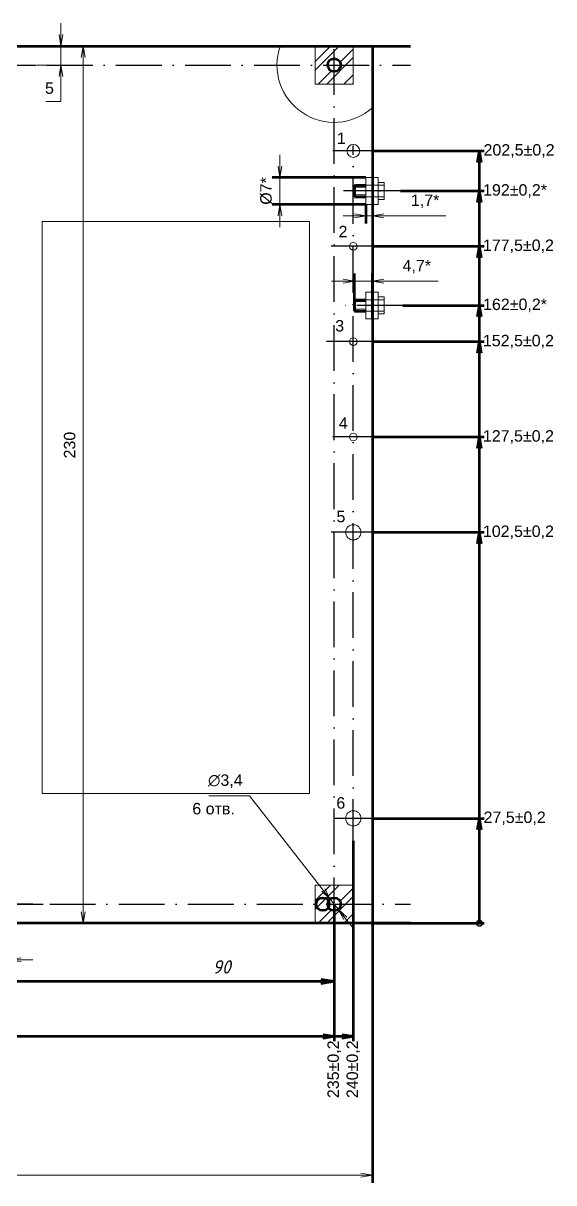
# Model space of a CAD drawing. Header units: millimetres. Extents: x 3219 to 51106, y -14166 to 2063.
# Drawn here: x 5004.1 to 5143.1, y 1692.3 to 1996.4 of the extents above; entities that cross this region are included whole.
import ezdxf

# ---------------------------------------------------------------- set-up
doc = ezdxf.new("R2010")
doc.units = ezdxf.units.MM
doc.linetypes.add('ACAD_ISO10W100', pattern=[18, 12, -3, 0, -3])
doc.layers.get('0').update_dxf_attribs({"lineweight": 53})
for name, color, linetype, lineweight in [('1', 1, 'Continuous', 18), ('TEXT', 2, 'Continuous', 20), ('TONK', 3, 'Continuous', 20), ('Оси', 3, 'ACAD_ISO10W100', 25), ('Размеры', 2, 'Continuous', 18), ('текст', 4, 'Continuous', 20), ('Штриховка', 80, 'Continuous', 20)]:
    doc.layers.add(name, color=color, linetype=linetype, lineweight=lineweight)
doc.styles.add('Arial', font='arial.ttf', dxfattribs={"height": 3})
doc.styles.add('Arialc', font='arial.ttf')
doc.styles.add('гост', font='GOST Common Italic.ttf')
doc.dimstyles.new('Arial', dxfattribs={"dimscale": 0, "dimtxt": 3, "dimasz": 3, "dimexe": 2, "dimexo": 0, "dimgap": 2, "dimtad": 1, "dimtoh": 1, "dimdec": 1, "dimrnd": 0.1, "dimzin": 9, "dimtxsty": 'Arial', "dimblk": 'OPEN', "dimcen": -3, "dimdle": 1.25, "dimclrd": 256, "dimclre": 256, "dimclrt": 256, "dimadec": 1, "dimazin": 2, "dimtfac": 1, "dimtdec": 1, "dimtmove": 0, "dimatfit": 3, "dimldrblk": 'DOTSMALL', "dimfxl": 2, "dimtvp": 1.5, "dimtolj": 1, "dimtzin": 1, "dimlwd": -1, "dimarcsym": 0})
doc.dimstyles.new('Arial гост', dxfattribs={"dimscale": 0, "dimtxt": 3.5, "dimasz": 3.5, "dimexe": 2, "dimexo": 0, "dimgap": 2, "dimtad": 1, "dimtoh": 1, "dimdec": 1, "dimrnd": 0.1, "dimzin": 9, "dimtxsty": 'гост', "dimblk": 'OPEN', "dimcen": -3, "dimdle": 1.25, "dimclrd": 256, "dimclre": 256, "dimclrt": 256, "dimadec": 1, "dimazin": 2, "dimtfac": 1, "dimtdec": 1, "dimtmove": 0, "dimatfit": 3, "dimldrblk": 'DOTSMALL', "dimfxl": 2, "dimtvp": 1.5, "dimtolj": 1, "dimtzin": 1, "dimlwd": -1, "dimarcsym": 0})
doc.dimstyles.new('Basa', dxfattribs={"dimtxt": 3, "dimasz": 3, "dimexe": 1.25, "dimexo": 0, "dimgap": 0, "dimtad": 0, "dimjust": 4, "dimtoh": 1, "dimdec": 1, "dimtxsty": 'Arial', "dimblk1": 'DOTSMALL', "dimblk2": 'OPEN', "dimsah": 1, "dimcen": 2.5, "dimclrd": 256, "dimclre": 256, "dimclrt": 256, "dimadec": 0, "dimazin": 0, "dimtfac": 1, "dimtdec": 1, "dimtmove": 1, "dimatfit": 3, "dimldrblk": 'OPEN', "dimfxl": 1.25, "dimarcsym": 0})

# ---------------------------------------------------------------- blocks, each defined once
blk = doc.blocks.new('_Open')
at = {"color": 0, "linetype": 'ByBlock', "lineweight": -2}
for p, q in [((-1, 0.167), (0, 0)), ((-1, -0.167), (0, 0)), ((0, 0), (-1, 0))]:
    blk.add_line(p, q, dxfattribs=at)
blk = doc.blocks.new('*D458')
at = {"layer": 'Defpoints', "color": 0, "transparency": 16777216}
for p in [(19516.6, 2999.99), (19515.76, 2769.99), (19535.82, 2769.99)]:
    blk.add_point(p, dxfattribs=at)
at = {"layer": 'Размеры', "lineweight": -2, "transparency": 16777216}
for p, q in [((19516.6, 2999.99), (19537.82, 2999.99)), ((19515.76, 2769.99), (19537.82, 2769.99))]:
    blk.add_line(p, q, dxfattribs=at)
at = {"layer": 'Размеры', "transparency": 16777216}
blk.add_line((19535.82, 2996.99), (19535.82, 2772.99), dxfattribs=at)
at = {"layer": 'Размеры', "transparency": 16777216, "xscale": 3, "yscale": 3, "zscale": 3}
for p, rotation in [((19535.82, 2999.99), 90), ((19535.82, 2769.99), 270)]:
    blk.add_blockref('_Open', p, dxfattribs=dict(at, rotation=rotation))
at = {"layer": 'Размеры', "transparency": 16777216, "insert": (19532.29, 2895.36), "char_height": 3, "attachment_point": 5, "rotation": 90, "style": 'Arial'}
blk.add_mtext('\\A1;230', dxfattribs=at)
blk = doc.blocks.new('_DotSmall')
at = {"color": 0, "linetype": 'ByBlock', "const_width": 0.5}
blk.add_lwpolyline([(-0.0625, 0, 1), (0.0625, 0, 1)], format="xyb", close=True, dxfattribs=at)
blk = doc.blocks.new('*D461')
at = {"layer": 'Defpoints', "color": 0, "transparency": 16777216}
for p in [(19511.61, 2769.99), (19516.6, 2769.99), (19511.61, 2760.39)]:
    blk.add_point(p, dxfattribs=at)
at = {"layer": 'Размеры', "lineweight": -2, "transparency": 16777216}
for p, q in [((19511.61, 2769.99), (19511.61, 2758.39)), ((19516.6, 2769.99), (19516.6, 2758.39))]:
    blk.add_line(p, q, dxfattribs=at)
at = {"layer": 'Размеры', "transparency": 16777216}
for p, q in [((19508.61, 2760.39), (19505.61, 2760.39)), ((19516.6, 2760.39), (19511.61, 2760.39)), ((19519.6, 2760.39), (19522.6, 2760.39))]:
    blk.add_line(p, q, dxfattribs=at)
at = {"layer": 'Размеры', "transparency": 16777216, "xscale": 3, "yscale": 3, "zscale": 3}
blk.add_blockref('_Open', (19511.61, 2760.39), dxfattribs=at)
at = {"layer": 'Размеры', "transparency": 16777216, "xscale": 3, "yscale": 3, "zscale": 3, "rotation": 180}
blk.add_blockref('_Open', (19516.6, 2760.39), dxfattribs=at)
at = {"layer": 'Размеры', "transparency": 16777216, "insert": (19514.11, 2763.91), "char_height": 3, "attachment_point": 5, "style": 'Arial'}
blk.add_mtext('\\A1;5', dxfattribs=at)
blk = doc.blocks.new('*D463')
at = {"layer": 'Defpoints', "color": 0, "transparency": 16777216}
for p in [(19521.46, 2999.99), (19530, 2999.99), (19523.57, 2994.99)]:
    blk.add_point(p, dxfattribs=at)
at = {"layer": 'Размеры', "transparency": 16777216}
for p, q in [((19530, 3002.99), (19530, 3005.99)), ((19530, 2999.99), (19530, 2994.99)), ((19530, 2991.99), (19530, 2985.42)), ((19530, 2985.42), (19526.01, 2985.42))]:
    blk.add_line(p, q, dxfattribs=at)
at = {"layer": 'Размеры', "lineweight": -2, "transparency": 16777216}
for p, q in [((19521.46, 2999.99), (19532, 2999.99)), ((19523.57, 2994.99), (19532, 2994.99))]:
    blk.add_line(p, q, dxfattribs=at)
at = {"layer": 'Размеры', "transparency": 16777216, "xscale": 3, "yscale": 3, "zscale": 3}
for p, rotation in [((19530, 2999.99), 270), ((19530, 2994.99), 90)]:
    blk.add_blockref('_Open', p, dxfattribs=dict(at, rotation=rotation))
at = {"layer": 'Размеры', "transparency": 16777216, "insert": (19527, 2988.95), "char_height": 3, "attachment_point": 5, "style": 'Arial'}
blk.add_mtext('\\A1;5', dxfattribs=at)
blk = doc.blocks.new('*D600')
at = {"layer": 'Defpoints', "color": 0, "transparency": 16777216}
for p in [(0, 0), (235, 0.84), (235, -29.65)]:
    blk.add_point(p, dxfattribs=at)
at = {"layer": 'Размеры', "lineweight": -2, "transparency": 16777216}
for p, q in [((0, 0), (0, -30.9)), ((235, 0.84), (235, -30.9)), ((0, -29.65), (232, -29.65))]:
    blk.add_line(p, q, dxfattribs=at)
at = {"layer": 'Размеры', "lineweight": -2, "transparency": 16777216, "xscale": 3, "yscale": 3, "zscale": 3, "rotation": 180}
blk.add_blockref('_DotSmall', (0, -29.65), dxfattribs=at)
at = {"layer": 'Размеры', "lineweight": -2, "transparency": 16777216, "xscale": 3, "yscale": 3, "zscale": 3}
blk.add_blockref('_Open', (235, -29.65), dxfattribs=at)
at = {"layer": 'Размеры', "transparency": 16777216, "insert": (235, -38.29), "char_height": 3, "attachment_point": 5, "rotation": 90, "style": 'Arial'}
blk.add_mtext('235±0,2', dxfattribs=at)
blk = doc.blocks.new('*D601')
at = {"layer": 'Defpoints', "color": 0, "transparency": 16777216}
for p in [(240, 21.6), (0, 0), (240, -29.65)]:
    blk.add_point(p, dxfattribs=at)
at = {"layer": 'Размеры', "lineweight": -2, "transparency": 16777216}
for p, q in [((240, 21.6), (240, -30.9)), ((0, 0), (0, -30.9)), ((0, -29.65), (237, -29.65))]:
    blk.add_line(p, q, dxfattribs=at)
at = {"layer": 'Размеры', "lineweight": -2, "transparency": 16777216, "xscale": 3, "yscale": 3, "zscale": 3, "rotation": 180}
blk.add_blockref('_DotSmall', (0, -29.65), dxfattribs=at)
at = {"layer": 'Размеры', "lineweight": -2, "transparency": 16777216, "xscale": 3, "yscale": 3, "zscale": 3}
blk.add_blockref('_Open', (240, -29.65), dxfattribs=at)
at = {"layer": 'Размеры', "transparency": 16777216, "insert": (240, -38.29), "char_height": 3, "attachment_point": 5, "rotation": 90, "style": 'Arial'}
blk.add_mtext('240±0,2', dxfattribs=at)
blk = doc.blocks.new('*D602')
at = {"layer": 'Defpoints', "color": 0, "transparency": 16777216}
for p in [(245, 27.5), (273.04, 27.5), (245, 0)]:
    blk.add_point(p, dxfattribs=at)
at = {"layer": 'Размеры', "lineweight": -2, "transparency": 16777216}
for p, q in [((245, 27.5), (274.29, 27.5)), ((273.04, 0), (273.04, 24.5)), ((245, 0), (274.29, 0))]:
    blk.add_line(p, q, dxfattribs=at)
at = {"layer": 'Размеры', "lineweight": -2, "transparency": 16777216, "xscale": 3, "yscale": 3, "zscale": 3}
for name, p, rotation in [('_Open', (273.04, 27.5), 90), ('_DotSmall', (273.04, 0), 270)]:
    blk.add_blockref(name, p, dxfattribs=dict(at, rotation=rotation))
at = {"layer": 'Размеры', "transparency": 16777216, "insert": (282.26, 27.5), "char_height": 3, "attachment_point": 5, "style": 'Arial'}
blk.add_mtext('27,5±0,2', dxfattribs=at)
blk = doc.blocks.new('*D603')
at = {"layer": 'Defpoints', "color": 0, "transparency": 16777216}
for p in [(245, 102.5), (273.04, 102.5), (245, 0)]:
    blk.add_point(p, dxfattribs=at)
at = {"layer": 'Размеры', "lineweight": -2, "transparency": 16777216}
for p, q in [((245, 102.5), (274.29, 102.5)), ((273.04, 0), (273.04, 99.5)), ((245, 0), (274.29, 0))]:
    blk.add_line(p, q, dxfattribs=at)
at = {"layer": 'Размеры', "lineweight": -2, "transparency": 16777216, "xscale": 3, "yscale": 3, "zscale": 3}
for name, p, rotation in [('_Open', (273.04, 102.5), 90), ('_DotSmall', (273.04, 0), 270)]:
    blk.add_blockref(name, p, dxfattribs=dict(at, rotation=rotation))
at = {"layer": 'Размеры', "transparency": 16777216, "insert": (283.25, 102.5), "char_height": 3, "attachment_point": 5, "style": 'Arial'}
blk.add_mtext('102,5±0,2', dxfattribs=at)
blk = doc.blocks.new('*D604')
at = {"layer": 'Defpoints', "color": 0, "transparency": 16777216}
for p in [(245, 127.5), (273.04, 127.5), (245, 0)]:
    blk.add_point(p, dxfattribs=at)
at = {"layer": 'Размеры', "lineweight": -2, "transparency": 16777216}
for p, q in [((245, 127.5), (274.29, 127.5)), ((273.04, 0), (273.04, 124.5)), ((245, 0), (274.29, 0))]:
    blk.add_line(p, q, dxfattribs=at)
at = {"layer": 'Размеры', "lineweight": -2, "transparency": 16777216, "xscale": 3, "yscale": 3, "zscale": 3}
for name, p, rotation in [('_Open', (273.04, 127.5), 90), ('_DotSmall', (273.04, 0), 270)]:
    blk.add_blockref(name, p, dxfattribs=dict(at, rotation=rotation))
at = {"layer": 'Размеры', "transparency": 16777216, "insert": (283.25, 127.5), "char_height": 3, "attachment_point": 5, "style": 'Arial'}
blk.add_mtext('127,5±0,2', dxfattribs=at)
blk = doc.blocks.new('*D605')
at = {"layer": 'Defpoints', "color": 0, "transparency": 16777216}
for p in [(245, 152.5), (273.04, 152.5), (245, 0)]:
    blk.add_point(p, dxfattribs=at)
at = {"layer": 'Размеры', "lineweight": -2, "transparency": 16777216}
for p, q in [((245, 152.5), (274.29, 152.5)), ((273.04, 0), (273.04, 149.5)), ((245, 0), (274.29, 0))]:
    blk.add_line(p, q, dxfattribs=at)
at = {"layer": 'Размеры', "lineweight": -2, "transparency": 16777216, "xscale": 3, "yscale": 3, "zscale": 3}
for name, p, rotation in [('_Open', (273.04, 152.5), 90), ('_DotSmall', (273.04, 0), 270)]:
    blk.add_blockref(name, p, dxfattribs=dict(at, rotation=rotation))
at = {"layer": 'Размеры', "transparency": 16777216, "insert": (283.25, 152.5), "char_height": 3, "attachment_point": 5, "style": 'Arial'}
blk.add_mtext('152,5±0,2', dxfattribs=at)
blk = doc.blocks.new('*D606')
at = {"layer": 'Defpoints', "color": 0, "transparency": 16777216}
for p in [(245, 177.5), (273.04, 177.5), (245, 0)]:
    blk.add_point(p, dxfattribs=at)
at = {"layer": 'Размеры', "lineweight": -2, "transparency": 16777216}
for p, q in [((245, 177.5), (274.29, 177.5)), ((273.04, 0), (273.04, 174.5)), ((245, 0), (274.29, 0))]:
    blk.add_line(p, q, dxfattribs=at)
at = {"layer": 'Размеры', "lineweight": -2, "transparency": 16777216, "xscale": 3, "yscale": 3, "zscale": 3}
for name, p, rotation in [('_Open', (273.04, 177.5), 90), ('_DotSmall', (273.04, 0), 270)]:
    blk.add_blockref(name, p, dxfattribs=dict(at, rotation=rotation))
at = {"layer": 'Размеры', "transparency": 16777216, "insert": (283.25, 177.5), "char_height": 3, "attachment_point": 5, "style": 'Arial'}
blk.add_mtext('177,5±0,2', dxfattribs=at)
blk = doc.blocks.new('*D607')
at = {"layer": 'Defpoints', "color": 0, "transparency": 16777216}
for p in [(252.95, 162), (273.04, 162), (245, 0)]:
    blk.add_point(p, dxfattribs=at)
at = {"layer": 'Размеры', "lineweight": -2, "transparency": 16777216}
for p, q in [((252.95, 162), (274.29, 162)), ((273.04, 0), (273.04, 159)), ((245, 0), (274.29, 0))]:
    blk.add_line(p, q, dxfattribs=at)
at = {"layer": 'Размеры', "lineweight": -2, "transparency": 16777216, "xscale": 3, "yscale": 3, "zscale": 3}
for name, p, rotation in [('_Open', (273.04, 162), 90), ('_DotSmall', (273.04, 0), 270)]:
    blk.add_blockref(name, p, dxfattribs=dict(at, rotation=rotation))
at = {"layer": 'Размеры', "transparency": 16777216, "insert": (282.36, 162), "char_height": 3, "attachment_point": 5, "style": 'Arial'}
blk.add_mtext('162±0,2*', dxfattribs=at)
blk = doc.blocks.new('*D608')
at = {"layer": 'Defpoints', "color": 0, "transparency": 16777216}
for p in [(0, 0), (245, 0), (245, -66.06)]:
    blk.add_point(p, dxfattribs=at)
at = {"layer": 'Размеры', "lineweight": -2, "transparency": 16777216}
for p, q in [((0, 0), (0, -68.06)), ((245, 0), (245, -68.06))]:
    blk.add_line(p, q, dxfattribs=at)
at = {"layer": 'Размеры', "transparency": 16777216}
blk.add_line((3, -66.06), (242, -66.06), dxfattribs=at)
at = {"layer": 'Размеры', "transparency": 16777216, "xscale": 3, "yscale": 3, "zscale": 3, "rotation": 180}
blk.add_blockref('_Open', (0, -66.06), dxfattribs=at)
at = {"layer": 'Размеры', "transparency": 16777216, "xscale": 3, "yscale": 3, "zscale": 3}
blk.add_blockref('_Open', (245, -66.06), dxfattribs=at)
at = {"layer": 'Размеры', "transparency": 16777216, "insert": (120.54, -62.53), "char_height": 3, "attachment_point": 5, "style": 'Arial'}
blk.add_mtext('\\A1;245', dxfattribs=at)
blk = doc.blocks.new('*D610')
at = {"layer": 'Defpoints', "color": 0, "transparency": 16777216}
for p in [(233.95, 6.34), (236.05, 3.66)]:
    blk.add_point(p, dxfattribs=at)
at = {"layer": 'Размеры', "transparency": 16777216}
for p, q in [((202.11, 33.39), (212.82, 33.39)), ((212.82, 33.39), (232.11, 8.7)), ((236.05, 3.66), (233.95, 6.34)), ((237.89, 1.3), (239.74, -1.07))]:
    blk.add_line(p, q, dxfattribs=at)
at = {"layer": 'Размеры', "transparency": 16777216, "xscale": 3, "yscale": 3, "zscale": 3}
for p, rotation in [((233.95, 6.34), 307.9901571477819), ((236.05, 3.66), 127.9901571477819)]:
    blk.add_blockref('_Open', p, dxfattribs=dict(at, rotation=rotation))
at = {"layer": 'Размеры', "transparency": 16777216, "insert": (206.47, 37.25), "char_height": 3, "attachment_point": 5, "style": 'Arial'}
blk.add_mtext('\\A1;∅3,4', dxfattribs=at)
blk = doc.blocks.new('*D612')
at = {"layer": 'Defpoints', "color": 0, "transparency": 16777216}
for p in [(252.38, 192), (273.04, 192), (245, 0)]:
    blk.add_point(p, dxfattribs=at)
at = {"layer": 'Размеры', "lineweight": -2, "transparency": 16777216}
for p, q in [((252.38, 192), (274.29, 192)), ((273.04, 0), (273.04, 189)), ((245, 0), (274.29, 0))]:
    blk.add_line(p, q, dxfattribs=at)
at = {"layer": 'Размеры', "lineweight": -2, "transparency": 16777216, "xscale": 3, "yscale": 3, "zscale": 3}
for name, p, rotation in [('_Open', (273.04, 192), 90), ('_DotSmall', (273.04, 0), 270)]:
    blk.add_blockref(name, p, dxfattribs=dict(at, rotation=rotation))
at = {"layer": 'Размеры', "transparency": 16777216, "insert": (282.36, 192), "char_height": 3, "attachment_point": 5, "style": 'Arial'}
blk.add_mtext('192±0,2*', dxfattribs=at)
blk = doc.blocks.new('*D613')
at = {"layer": 'Defpoints', "color": 0, "transparency": 16777216}
for p in [(245, 202.5), (273.04, 202.5), (245, 0)]:
    blk.add_point(p, dxfattribs=at)
at = {"layer": 'Размеры', "lineweight": -2, "transparency": 16777216}
for p, q in [((245, 202.5), (274.29, 202.5)), ((273.04, 0), (273.04, 199.5)), ((245, 0), (274.29, 0))]:
    blk.add_line(p, q, dxfattribs=at)
at = {"layer": 'Размеры', "lineweight": -2, "transparency": 16777216, "xscale": 3, "yscale": 3, "zscale": 3}
for name, p, rotation in [('_Open', (273.04, 202.5), 90), ('_DotSmall', (273.04, 0), 270)]:
    blk.add_blockref(name, p, dxfattribs=dict(at, rotation=rotation))
at = {"layer": 'Размеры', "transparency": 16777216, "insert": (283.42, 202.5), "char_height": 3, "attachment_point": 5, "style": 'Arial'}
blk.add_mtext('202,5±0,2', dxfattribs=at)
blk = doc.blocks.new('*D614')
at = {"layer": 'Defpoints', "color": 0, "transparency": 16777216}
for p in [(243.3, 195.5), (220.78, 188.5), (243.3, 188.5)]:
    blk.add_point(p, dxfattribs=at)
at = {"layer": 'Штриховка', "transparency": 16777216}
for p, q in [((220.78, 198.5), (220.78, 201.5)), ((220.78, 195.5), (220.78, 188.5)), ((220.78, 185.5), (220.78, 182.5))]:
    blk.add_line(p, q, dxfattribs=at)
at = {"layer": 'Штриховка', "lineweight": -2, "transparency": 16777216}
for p, q in [((243.3, 195.5), (218.78, 195.5)), ((243.3, 188.5), (218.78, 188.5))]:
    blk.add_line(p, q, dxfattribs=at)
at = {"layer": 'Штриховка', "transparency": 16777216, "xscale": 3, "yscale": 3, "zscale": 3}
for p, rotation in [((220.78, 195.5), 270), ((220.78, 188.5), 90)]:
    blk.add_blockref('_Open', p, dxfattribs=dict(at, rotation=rotation))
at = {"layer": 'Штриховка', "transparency": 16777216, "insert": (217.17, 192), "char_height": 3, "attachment_point": 5, "rotation": 90, "style": 'Arial'}
blk.add_mtext('\\A1;%%C7*', dxfattribs=at)
blk = doc.blocks.new('*D615')
at = {"layer": 'Defpoints', "color": 0, "transparency": 16777216}
for p in [(243.3, 188.5), (245, 188.5), (245, 185.5)]:
    blk.add_point(p, dxfattribs=at)
at = {"layer": 'Штриховка', "transparency": 16777216}
for p, q in [((240.3, 185.5), (237.3, 185.5)), ((243.3, 185.5), (245, 185.5)), ((248, 185.5), (264.24, 185.5))]:
    blk.add_line(p, q, dxfattribs=at)
at = {"layer": 'Штриховка', "lineweight": -2, "transparency": 16777216}
for p, q in [((243.3, 188.5), (243.3, 183.5)), ((245, 188.5), (245, 183.5))]:
    blk.add_line(p, q, dxfattribs=at)
at = {"layer": 'Штриховка', "transparency": 16777216, "xscale": 3, "yscale": 3, "zscale": 3}
blk.add_blockref('_Open', (243.3, 185.5), dxfattribs=at)
at = {"layer": 'Штриховка', "transparency": 16777216, "xscale": 3, "yscale": 3, "zscale": 3, "rotation": 180}
blk.add_blockref('_Open', (245, 185.5), dxfattribs=at)
at = {"layer": 'Штриховка', "transparency": 16777216, "insert": (258.81, 189.3), "char_height": 3, "attachment_point": 5, "style": 'Arial'}
blk.add_mtext('\\A1;1,7*', dxfattribs=at)
blk = doc.blocks.new('*D616')
at = {"layer": 'Defpoints', "color": 0, "transparency": 16777216}
for p in [(245, 168.35), (240.3, 160.5), (245, 158.5)]:
    blk.add_point(p, dxfattribs=at)
at = {"layer": 'Штриховка', "lineweight": -2, "transparency": 16777216}
for p, q in [((240.3, 160.5), (240.3, 170.35)), ((245, 158.5), (245, 170.35))]:
    blk.add_line(p, q, dxfattribs=at)
at = {"layer": 'Штриховка', "transparency": 16777216}
for p, q in [((237.3, 168.35), (234.3, 168.35)), ((240.3, 168.35), (245, 168.35)), ((248, 168.35), (262.26, 168.35))]:
    blk.add_line(p, q, dxfattribs=at)
at = {"layer": 'Штриховка', "transparency": 16777216, "xscale": 3, "yscale": 3, "zscale": 3}
blk.add_blockref('_Open', (240.3, 168.35), dxfattribs=at)
at = {"layer": 'Штриховка', "transparency": 16777216, "xscale": 3, "yscale": 3, "zscale": 3, "rotation": 180}
blk.add_blockref('_Open', (245, 168.35), dxfattribs=at)
at = {"layer": 'Штриховка', "transparency": 16777216, "insert": (256.63, 172.15), "char_height": 3, "attachment_point": 5, "style": 'Arial'}
blk.add_mtext('\\A1;4,7*', dxfattribs=at)
blk = doc.blocks.new('*D618')
at = {"lineweight": -2, "transparency": 16777216}
for p, q in [((145, 5), (145, -17.21)), ((235, 5), (235, -17.21))]:
    blk.add_line(p, q, dxfattribs=at)
at = {"transparency": 16777216}
blk.add_line((148.5, -15.21), (231.5, -15.21), dxfattribs=at)
at = {"layer": 'Defpoints', "color": 0, "transparency": 16777216}
for p in [(145, 5), (235, 5), (235, -15.21)]:
    blk.add_point(p, dxfattribs=at)
at = {"transparency": 16777216, "xscale": 3.5, "yscale": 3.5, "zscale": 3.5, "rotation": 180}
blk.add_blockref('_Open', (145, -15.21), dxfattribs=at)
at = {"transparency": 16777216, "xscale": 3.5, "yscale": 3.5, "zscale": 3.5}
blk.add_blockref('_Open', (235, -15.21), dxfattribs=at)
at = {"transparency": 16777216, "insert": (205.48, -11.46), "char_height": 3.5, "attachment_point": 5, "style": 'гост'}
blk.add_mtext('\\A1;90', dxfattribs=at)
blk = doc.blocks.new('A$C190b9617')
at = {"layer": 'Оси'}
for p, q in [((0, 225), (160, 225)), ((38.12, 5), (160, 5)), ((156, 5), (145.01, 5))]:
    blk.add_line(p, q, dxfattribs=at)
at = {"layer": 'Размеры'}
for base, p1, p2, picture, middle in [((163.39, 230), (156.97, 225), (154.85, 230), '*D463', (160.4, 215.43)), ((169.22, 0), (150, 230), (149.15, 0), '*D458', (169.22, 125.37))]:
    dim = blk.add_linear_dim(base=base, p1=p1, p2=p2, angle=90, dimstyle='Arial', override={"dimscale": 1}, dxfattribs=at)
    dim.commit()
    dim.dimension.update_dxf_attribs({"geometry": picture, "text_midpoint": middle, "dimtype": 128, "insert": (-19366.6, -2769.99)})
dim = blk.add_linear_dim(base=(145.01, -9.6), p1=(150, 0), p2=(145.01, 0), dimstyle='Arial', override={"dimscale": 1}, dxfattribs=at)
dim.commit()
dim.dimension.update_dxf_attribs({"geometry": '*D461', "text_midpoint": (147.5, -9.6), "dimtype": 128, "insert": (-19366.6, -2769.99)})
blk = doc.blocks.new('A$Ca8bbca3f')
at = {"layer": 'Размеры'}
h = blk.add_hatch(dxfattribs=at)
h.set_pattern_fill('ANSI32', color=256, scale=0.5, style=0)
h.set_pattern_definition([(45, (-4634.3784, -2030.7166), (-3.367596, 3.367596), []), (45, (-4632.1334, -2030.7166), (-3.367596, 3.367596), [])])
h.paths.add_polyline_path([(235, 230), (230, 230), (230, 225), (233.3, 225, -0.414214), (235, 226.7)])
h.paths.add_polyline_path([(240, 230), (235, 230), (235, 226.7, -0.414214), (236.7, 225), (240, 225)])
h.paths.add_polyline_path([(240, 225), (236.7, 225, -0.414214), (235, 223.3), (235, 220), (240, 220)])
h.paths.add_polyline_path([(235, 223.3, -0.414214), (233.3, 225), (230, 225), (230, 220), (235, 220)])
h = blk.add_hatch(dxfattribs=at)
h.set_pattern_fill('ANSI32', color=256, scale=0.5, style=0)
h.set_pattern_definition([(45, (-4634.3784, -2250.7166), (-3.367596, 3.367596), []), (45, (-4632.1334, -2250.7166), (-3.367596, 3.367596), [])])
h.paths.add_polyline_path([(235, 10), (230, 10), (230, 5), (233.3, 5, -0.414214), (235, 6.7)])
h.paths.add_polyline_path([(240, 10), (235, 10), (235, 6.7, -0.414214), (236.7, 5), (240, 5)])
h.paths.add_polyline_path([(240, 5), (236.7, 5, -0.414214), (235, 3.3), (235, 0), (240, 0)])
h.paths.add_polyline_path([(235, 3.3, -0.414214), (233.3, 5), (230, 5), (230, 0), (235, 0)])
for p, q in [((0, 230), (255, 230)), ((245, 230), (245, 0)), ((240.3, 193.5), (243.3, 193.5)), ((240.3, 193.5), (240.3, 190.5)), ((240.3, 190.5), (243.3, 190.5)), ((240.3, 163.5), (243.3, 163.5)), ((240.3, 163.5), (240.3, 160.5)), ((240.3, 160.5), (243.3, 160.5)), ((255, 0), (0, 0))]:
    blk.add_line(p, q)
for centre in [(235, 225), (235, 225), (232, 5), (235, 5), (235, 5)]:
    blk.add_circle(centre, 1.7)
at = {"layer": '1'}
for p, q in [((243.3, 195.5), (246.5, 195.5)), ((243.3, 195.5), (243.3, 188.5)), ((246.5, 195.5), (246.5, 188.5)), ((240.3, 193), (243.3, 193)), ((243.3, 193.5), (248.1, 193.5)), ((246.5, 194.25), (248.1, 194.25)), ((248.1, 194.25), (248.1, 189.75)), ((240.3, 191), (243.3, 191)), ((243.3, 190.5), (248.1, 190.5)), ((246.5, 189.75), (248.1, 189.75)), ((243.3, 188.5), (246.5, 188.5)), ((243.3, 165.5), (246.5, 165.5)), ((243.3, 165.5), (243.3, 158.5)), ((246.5, 165.5), (246.5, 158.5)), ((246.5, 164.25), (248.1, 164.25)), ((248.1, 164.25), (248.1, 159.75)), ((240.3, 163), (243.3, 163)), ((243.3, 163.5), (248.1, 163.5)), ((240.3, 161), (243.3, 161)), ((243.3, 160.5), (248.1, 160.5)), ((243.3, 158.5), (246.5, 158.5)), ((246.5, 159.75), (248.1, 159.75))]:
    blk.add_line(p, q, dxfattribs=at)
at = {"layer": 'TONK'}
for p, q in [((230, 230), (240, 230)), ((230, 220), (230, 230)), ((240, 220), (240, 230)), ((230, 220), (240, 220)), ((230, 10), (240, 10)), ((230, 0), (230, 10)), ((240, 0), (240, 10))]:
    blk.add_line(p, q, dxfattribs=at)
at = {"layer": 'Оси'}
for p, q in [((235, 0), (235, 230)), ((-3.18, 225), (255, 225)), ((240, 20.52), (240, 203.9)), ((245, 202.5), (234.63, 202.5)), ((262.05, 192), (237.4, 192)), ((252.38, 192), (237.51, 192)), ((245, 177.5), (234.21, 177.5)), ((252.95, 162), (237.9, 162)), ((245, 152.5), (231.8, 152.5)), ((245, 127.5), (234.59, 127.5)), ((245, 102.5), (234.18, 102.5)), ((245, 27.5), (234.92, 27.5)), ((-2.44, 5), (255, 5))]:
    blk.add_line(p, q, dxfattribs=at)
at = {"layer": 'Размеры'}
blk.add_line((235, 6.7), (232, 6.7), dxfattribs=at)
blk.add_lwpolyline([(228.49, 34), (228.49, 184), (158.49, 184), (158.49, 34)], close=True, dxfattribs=at)
at = {"layer": 'текст'}
for centre, radius in [((240, 202.5), 1.7), ((240, 177.5), 1), ((240, 152.5), 1), ((240, 127.5), 1), ((240, 102.5), 2), ((240, 27.5), 2)]:
    blk.add_circle(centre, radius, dxfattribs=at)
at = {"layer": 'Штриховка'}
blk.add_arc((235, 225), 15, 160.5288, 311.8103, dxfattribs=at)
at = {"layer": 'Размеры'}
blk.add_blockref('A$C190b9617', (0, 0), dxfattribs=at)
at = {"layer": 'TEXT', "style": 'Arial'}
for s, p in [('1', (235.69, 204.31)), ('2', (236.13, 179.87)), ('3', (235.26, 155.15)), ('4', (236.2, 129.65)), ('5', (235.59, 105.14)), ('6', (235.55, 30.04))]:
    blk.add_text(s, height=3, dxfattribs=at).set_placement(p)
at = {"layer": 'Размеры', "insert": (197.82, 31.54), "char_height": 3, "width": 15.0814, "attachment_point": 1, "style": 'Arialc'}
blk.add_mtext('6 отв.', dxfattribs=at)
dim = blk.add_linear_dim(base=(235, -15.21), p1=(145, 5), p2=(235, 5), dimstyle='Arial гост', override={"dimscale": 1})
dim.commit()
dim.dimension.update_dxf_attribs({"geometry": '*D618', "text_midpoint": (205.48, -15.21), "dimtype": 128})
at = {"layer": 'Размеры'}
for base, p2, picture, middle in [((273.04, 202.5), (245, 202.5), '*D613', (283.42, 202.5)), ((273.04, 177.5), (245, 177.5), '*D606', (283.25, 177.5)), ((273.04, 152.5), (245, 152.5), '*D605', (283.25, 152.5)), ((273.04, 127.5), (245, 127.5), '*D604', (283.25, 127.5)), ((273.04, 102.5), (245, 102.5), '*D603', (283.25, 102.5)), ((273.04, 27.5), (245, 27.5), '*D602', (282.26, 27.5))]:
    dim = blk.add_linear_dim(base=base, p1=(245, 0), p2=p2, angle=90, dimstyle='Basa', override={"dimgap": 0, "dimtol": 1, "dimlim": 0, "dimtp": 0.2, "dimtm": 0.2}, dxfattribs=at)
    dim.commit()
    dim.dimension.update_dxf_attribs({"geometry": picture, "text_midpoint": middle})
for base, p2, picture, middle in [((273.04, 192), (252.38, 192), '*D612', (282.36, 192)), ((273.04, 162), (252.95, 162), '*D607', (282.36, 162))]:
    dim = blk.add_linear_dim(base=base, p1=(245, 0), p2=p2, angle=90, text='<>*', dimstyle='Basa', override={"dimgap": 0, "dimtol": 1, "dimlim": 0, "dimtp": 0.2, "dimtm": 0.2}, dxfattribs=at)
    dim.commit()
    dim.dimension.update_dxf_attribs({"geometry": picture, "text_midpoint": middle})
dim = blk.add_diameter_dim_2p(p1=(236.05, 3.66), p2=(233.95, 6.34), dimstyle='Arial', override={"dimscale": 1}, dxfattribs=at)
dim.commit()
dim.dimension.update_dxf_attribs({"geometry": '*D610', "text_midpoint": (206.47, 33.39), "dimtype": 131})
for base, p2, picture, middle in [((240, -29.65), (240, 21.6), '*D601', (240, -38.29)), ((235, -29.65), (235, 0.84), '*D600', (235, -38.29))]:
    dim = blk.add_linear_dim(base=base, p1=(0, 0), p2=p2, dimstyle='Basa', override={"dimgap": 0, "dimtol": 1, "dimlim": 0, "dimtp": 0.2, "dimtm": 0.2}, dxfattribs=at)
    dim.commit()
    dim.dimension.update_dxf_attribs({"geometry": picture, "text_midpoint": middle})
dim = blk.add_linear_dim(base=(245, -66.06), p1=(0, 0), p2=(245, 0), dimstyle='Arial', override={"dimscale": 1}, dxfattribs=at)
dim.commit()
dim.dimension.update_dxf_attribs({"geometry": '*D608', "text_midpoint": (120.54, -66.06), "dimtype": 128})
at = {"layer": 'Штриховка'}
dim = blk.add_linear_dim(base=(220.78, 188.5), p1=(243.3, 195.5), p2=(243.3, 188.5), angle=90, text='%%C<>*', dimstyle='Arial', override={"dimscale": 1}, dxfattribs=at)
dim.commit()
dim.dimension.update_dxf_attribs({"geometry": '*D614', "text_midpoint": (220.78, 192), "dimtype": 128})
for base, p1, p2, picture, middle in [((245, 185.5), (243.3, 188.5), (245, 188.5), '*D615', (258.81, 185.5)), ((245, 168.35), (240.3, 160.5), (245, 158.5), '*D616', (256.63, 168.35))]:
    dim = blk.add_linear_dim(base=base, p1=p1, p2=p2, text='<>*', dimstyle='Arial', override={"dimscale": 1}, dxfattribs=at)
    dim.commit()
    dim.dimension.update_dxf_attribs({"geometry": picture, "text_midpoint": middle, "dimtype": 128})

msp = doc.modelspace()

# ---------------------------------------------------------------- block references
msp.add_blockref('A$Ca8bbca3f', (4850.62, 1760.36))

doc.saveas('drawing.dxf')
